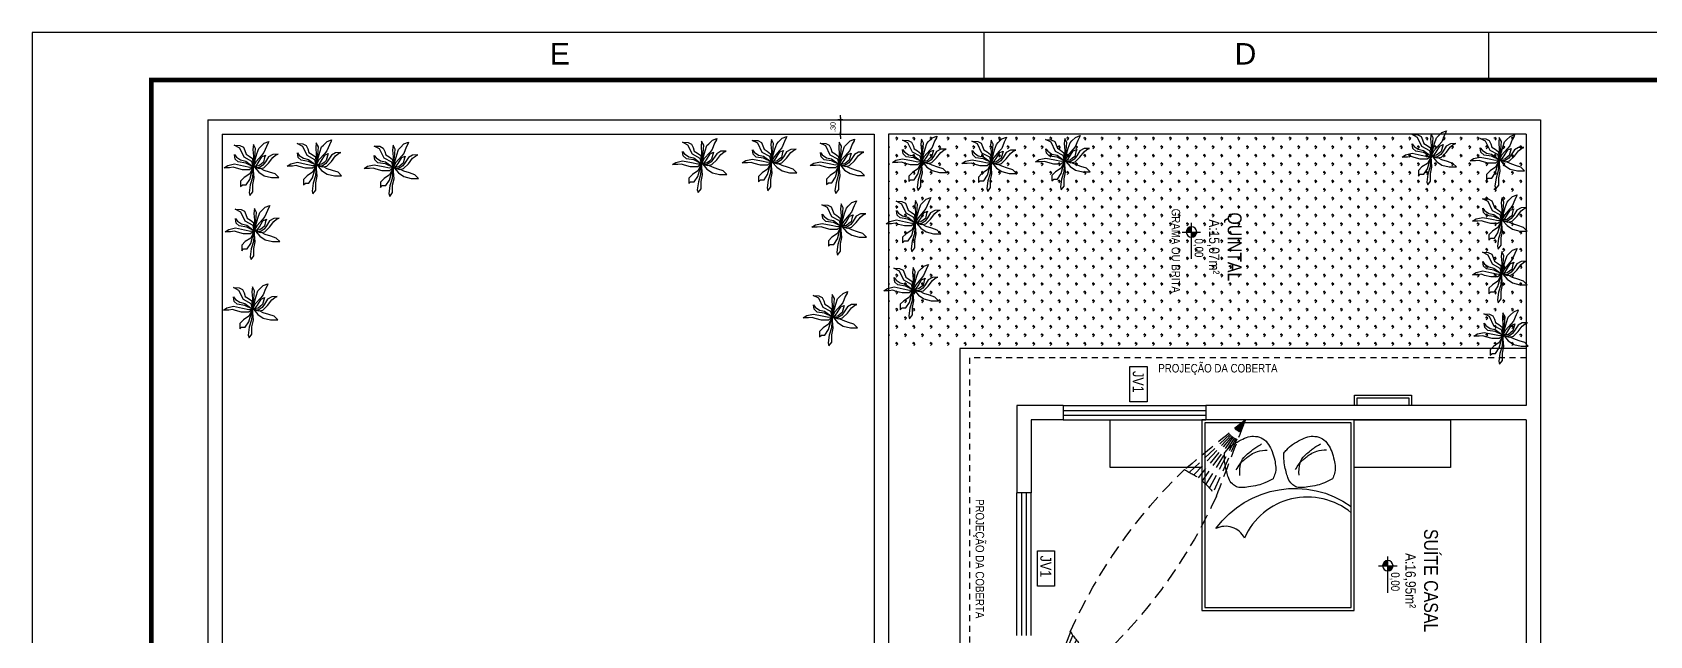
# Model space of a CAD drawing. Header units: millimetres. Extents: x 2993 to 6523, y 1057 to 2221.
# Drawn here: x 2993.32 to 3027.29, y 1163.29 to 1175.96 of the extents above; entities that cross this region are included whole.
import ezdxf
from ezdxf.enums import TextEntityAlignment as Align

# ---------------------------------------------------------------- set-up
doc = ezdxf.new("R2010")
doc.units = ezdxf.units.MM
doc.linetypes.add('HIDDEN2', pattern=[0.1875, 0.125, -0.0625])
for name, color, linetype in [('AR-MOB', 252, 'Continuous'), ('COTA', 7, 'Continuous'), ('DIVERSOS', 1, 'Continuous'), ('E-txt-g', 3, 'Continuous'), ("PRANCHA - PROJETU'S", 7, 'Continuous')]:
    doc.layers.add(name, color=color, linetype=linetype)
doc.layers.add('E-Txt-W', color=7, linetype='Continuous', lineweight=20)
doc.styles.add('ARIAL', font='arial.ttf', dxfattribs={"height": 2})
doc.styles.add('F2', font='ARIALN.TTF')
doc.styles.add('REG60', font='romans.shx', dxfattribs={"width": 0.8, "height": 0.15})
doc.styles.add('REG80', font='romans.shx', dxfattribs={"width": 0.8, "height": 0.2})
doc.dimstyles.new('ARQUITETURA', dxfattribs={"dimtxt": 0.11, "dimasz": 0.05, "dimexe": 0.1, "dimexo": 0, "dimgap": 0.1, "dimtad": 1, "dimzin": 5, "dimdsep": 46, "dimtxsty": 'F2', "dimblk": 'COTA', "dimcen": 0, "dimse1": 1, "dimse2": 1, "dimadec": 0, "dimazin": 0, "dimtfac": 2, "dimtix": 1, "dimtmove": 2, "dimatfit": 3, "dimldrblk": 'COTA', "dimfxl": 1, "dimtolj": 1, "dimtzin": 5, "dimarcsym": 0})

# ---------------------------------------------------------------- blocks, each defined once
blk = doc.blocks.new('ADFSGASDFG')
at = {"layer": "PRANCHA - PROJETU'S", "color": 1}
for p, q in [((360.678, 107.346), (276.578, 107.346)), ((276.578, 107.346), (276.578, 47.946)), ((296.578, 106.346), (296.578, 107.346)), ((307.178, 106.346), (307.178, 107.346))]:
    blk.add_line(p, q, dxfattribs=at)
at = {"layer": "PRANCHA - PROJETU'S", "color": 4, "const_width": 0.1}
blk.add_lwpolyline([(279.078, 106.346), (359.678, 106.346), (359.678, 48.946), (279.078, 48.946)], close=True, dxfattribs=at)
at = {"layer": "PRANCHA - PROJETU'S", "color": 50, "linetype": 'Continuous', "style": 'ARIAL'}
for s, p in [('E', (287.661, 106.896)), ('D', (302.065, 106.896))]:
    blk.add_text(s, height=0.45, dxfattribs=at).set_placement(p, align=Align.MIDDLE)
blk = doc.blocks.new('COTA')
at = {"layer": 'COTA'}
for p, q in [((-1, 0), (1, 0)), ((0, 1), (0, -1))]:
    blk.add_line(p, q, dxfattribs=at)
at = {"layer": 'COTA', "const_width": 0.5}
blk.add_lwpolyline([(-0.25, 0, 1), (0.25, 0, 1)], format="xyb", close=True, dxfattribs=at)
blk = doc.blocks.new('*D150')
at = {"layer": 'AR-MOB', "color": 0, "lineweight": -2}
for p, q in [((3010.293, 1174.173), (3010.293, 1174.223)), ((3010.293, 1174.123), (3010.293, 1173.823)), ((3010.293, 1173.773), (3010.293, 1173.723))]:
    blk.add_line(p, q, dxfattribs=at)
at = {"layer": 'DEFPOINTS', "color": 0}
for p in [(3010.767, 1174.123), (3010.293, 1173.823), (3011.067, 1173.823)]:
    blk.add_point(p, dxfattribs=at)
at = {"layer": 'AR-MOB', "color": 0, "lineweight": -2, "xscale": 0.05, "yscale": 0.05, "zscale": 0.05}
for p, rotation in [((3010.293, 1174.123), 270), ((3010.293, 1173.823), 90)]:
    blk.add_blockref('COTA', p, dxfattribs=dict(at, rotation=rotation))
at = {"layer": 'AR-MOB', "color": 0, "insert": (3010.137, 1173.973), "char_height": 0.11, "attachment_point": 5, "rotation": 90, "style": 'F2'}
blk.add_mtext('\\A1;.30', dxfattribs=at)
blk = doc.blocks.new('REDE-flat-1')
at = {"color": 8, "linetype": 'HIDDEN2'}
for p, q in [((0, 0), (-0.705, 0.062)), ((0, 0), (-0.688, 0.014)), ((-3.104, -0.347), (-2.419, -0.081)), ((-3.104, -0.347), (-2.442, -0.14)), ((0, 0), (-0.674, -0.031)), ((0, 0), (-0.663, -0.075)), ((0, 0), (-0.657, -0.119)), ((0, 0), (-0.653, -0.165)), ((0, 0), (-0.652, -0.211)), ((-3.104, -0.347), (-2.458, -0.191)), ((-3.104, -0.347), (-2.467, -0.238)), ((-3.104, -0.347), (-2.469, -0.281)), ((-3.104, -0.347), (-2.462, -0.324)), ((-3.104, -0.347), (-2.448, -0.367)), ((-3.104, -0.347), (-2.428, -0.413))]:
    blk.add_line(p, q, dxfattribs=at)
blk.add_lwpolyline([(-2.41, -0.45), (-3.104, -0.347), (-2.419, -0.081)], dxfattribs=at)
for centre, radius, start, end in [((-1.073, -4.539), 4.656, 85.673, 106.8028), ((-2.019, 4.147), 4.614, 265.142, 287.2335)]:
    blk.add_arc(centre, radius, start, end, dxfattribs=at)
blk.add_open_spline([(-0.652, -0.26), (-0.652, -0.2), (-0.651, -0.074), (-0.697, 0.042), (-0.722, 0.103), (-0.722, 0.104), (-0.722, 0.104), (-0.722, 0.104)], degree=3, knots=[0, 0, 0, 0, 0.1780514, 0.3725016, 0.3725016, 0.3725016, 0.3740121, 0.3740121, 0.3740121, 0.3740121], dxfattribs=at)
for points in [[(-0.722, 0.103), (-0.722, 0.104), (-0.722, 0.104), (-0.722, 0.104)], [(-0.722, 0.104), (-0.481, 0.07), (-0.241, 0.035), (0, 0)], [(0, 0), (-0.217, -0.087), (-0.435, -0.173), (-0.652, -0.26)]]:
    blk.add_open_spline(points, degree=3, dxfattribs=at)
blk.add_spline([(-2.41, -0.45), (-2.469, -0.28), (-2.419, -0.081)], degree=3, dxfattribs=at)
blk = doc.blocks.new('TXT-AMB75')
at = {"layer": 'E-txt-g', "style": 'REG80', "width": 0.8, "flags": 8}
blk.add_attdef('TXT', text='', height=0.2, dxfattribs=at).set_placement((0.005, 0.296), align=Align.CENTER)
at = {"layer": 'E-Txt-W', "style": 'REG60', "width": 0.8, "flags": 8}
blk.add_attdef('TXT', text='', height=0.15, dxfattribs=at).set_placement((0.005, 0.027), align=Align.CENTER)
blk = doc.blocks.new('NIVEL')
at = {"layer": 'DIVERSOS'}
h = blk.add_hatch(color=7, dxfattribs=at)
h.paths.add_polyline_path([(0, 0.137, 0.414214), (-0.137, 0), (0, 0)])
h.paths.add_polyline_path([(0, 0), (0, -0.137, 0.414214), (0.137, 0)])
at = {"layer": 'DIVERSOS', "color": 7}
for p, q in [((0.709, 0), (-0.242, 0)), ((0, 0.242), (0, -0.242))]:
    blk.add_line(p, q, dxfattribs=at)
blk.add_circle((0, 0), 0.137, dxfattribs=at)
blk = doc.blocks.new('vegetação01')
at = {"color": 8}
for p, q in [((-0.22, 0.152), (-0.25, 0.21)), ((-0.25, 0.21), (-0.247, 0.15)), ((-0.105, 0.201), (-0.152, 0.208)), ((-0.152, 0.208), (-0.126, 0.188)), ((-0.126, 0.188), (-0.096, 0.144)), ((-0.075, 0.169), (-0.105, 0.201)), ((-0.038, 0.278), (-0.054, 0.208)), ((-0.054, 0.208), (-0.035, 0.114)), ((-0.014, 0.315), (-0.038, 0.278)), ((-0.019, 0.22), (-0.014, 0.259)), ((-0.008, 0.188), (-0.019, 0.22)), ((-0.014, 0.259), (-0.014, 0.315)), ((0.009, 0.124), (-0.008, 0.188)), ((-0.259, 0.009), (-0.206, 0.015)), ((-0.217, -0.013), (-0.259, 0.009)), ((-0.247, 0.15), (-0.229, 0.114)), ((-0.229, 0.114), (-0.194, 0.098)), ((-0.124, 0.105), (-0.22, 0.152)), ((-0.206, 0.015), (-0.135, 0.009)), ((-0.194, 0.098), (-0.157, 0.086)), ((-0.024, 0.01), (-0.158, -0.028)), ((-0.157, 0.086), (-0.136, 0.052)), ((-0.136, 0.052), (-0.11, 0.017)), ((-0.135, 0.009), (-0.024, 0.01)), ((-0.024, 0.01), (-0.133, -0.006)), ((-0.08, 0.024), (-0.124, 0.105)), ((-0.11, 0.017), (-0.024, 0.01)), ((-0.096, 0.144), (-0.084, 0.09)), ((-0.084, 0.09), (-0.024, 0.01)), ((-0.024, 0.01), (-0.08, 0.024)), ((-0.078, -0.019), (-0.024, 0.01)), ((-0.063, 0.09), (-0.075, 0.169)), ((-0.024, 0.01), (-0.063, 0.09)), ((-0.024, 0.01), (-0.038, -0.023)), ((-0.035, 0.114), (-0.021, 0.047)), ((-0.033, -0.049), (-0.024, 0.01)), ((-0.024, 0.01), (0.009, 0.049)), ((-0.024, 0.01), (0.052, 0.048)), ((0.109, 0.048), (-0.024, 0.01)), ((-0.021, 0.047), (-0.024, 0.01)), ((-0.024, 0.01), (0.09, 0.019)), ((-0.024, 0.01), (-0.005, -0.056)), ((0.093, 0), (-0.024, 0.01)), ((0.009, 0.049), (0.009, 0.124)), ((0.052, 0.048), (0.09, 0.105)), ((0.09, 0.105), (0.128, 0.143)), ((0.09, 0.019), (0.167, 0.043)), ((0.162, 0.015), (0.093, 0)), ((0.166, 0.086), (0.109, 0.048)), ((0.128, 0.143), (0.185, 0.143)), ((0.239, 0.015), (0.162, 0.015)), ((0.185, 0.143), (0.166, 0.124)), ((0.166, 0.124), (0.166, 0.086)), ((0.167, 0.043), (0.249, 0.054)), ((0.279, 0.045), (0.239, 0.015)), ((0.249, 0.054), (0.279, 0.045)), ((-0.272, -0.104), (-0.29, -0.152)), ((-0.29, -0.152), (-0.275, -0.147)), ((-0.275, -0.147), (-0.238, -0.128)), ((-0.234, -0.066), (-0.272, -0.104)), ((-0.238, -0.128), (-0.173, -0.102)), ((-0.215, -0.047), (-0.234, -0.066)), ((-0.133, -0.006), (-0.217, -0.013)), ((-0.158, -0.028), (-0.215, -0.047)), ((-0.173, -0.102), (-0.143, -0.077)), ((-0.154, -0.194), (-0.129, -0.15)), ((-0.129, -0.081), (-0.145, -0.117)), ((-0.145, -0.117), (-0.121, -0.109)), ((-0.143, -0.077), (-0.078, -0.019)), ((-0.066, -0.043), (-0.129, -0.081)), ((-0.129, -0.15), (-0.077, -0.117)), ((-0.121, -0.109), (-0.071, -0.096)), ((-0.063, -0.15), (-0.121, -0.194)), ((-0.077, -0.117), (-0.042, -0.092)), ((-0.071, -0.096), (-0.052, -0.073)), ((-0.038, -0.023), (-0.066, -0.043)), ((-0.014, -0.1), (-0.063, -0.15)), ((-0.052, -0.073), (-0.033, -0.049)), ((-0.042, -0.092), (-0.014, -0.051)), ((-0.014, -0.051), (-0.019, -0.004)), ((-0.019, -0.004), (0.033, -0.047)), ((-0.005, -0.056), (-0.014, -0.1)), ((0.014, -0.104), (-0.005, -0.066)), ((0.033, -0.162), (0.014, -0.104)), ((0.033, -0.047), (0.071, -0.104)), ((0.052, -0.219), (0.033, -0.162)), ((0.071, -0.104), (0.09, -0.181)), ((-0.156, -0.25), (-0.154, -0.194)), ((-0.145, -0.224), (-0.156, -0.25)), ((-0.121, -0.194), (-0.145, -0.224)), ((0.09, -0.257), (0.052, -0.219)), ((0.09, -0.181), (0.09, -0.257))]:
    blk.add_line(p, q, dxfattribs=at)

msp = doc.modelspace()

# ---------------------------------------------------------------- hatches: boundary and pattern name
at = {"layer": 'AR-MOB'}
h = msp.add_hatch(dxfattribs=at)
h.set_pattern_fill('GRASS', color=256, scale=0.01, angle=90, style=0)
h.set_pattern_definition([(180, (998.30729, 11696.25437), (-0.179605, -0.179605), [0.047625, -0.311585]), (135, (998.30729, 11696.25437), (-0.1796051224, -0.1796051224), [0.047625, -0.206375]), (225, (998.30729, 11696.25437), (0.1796051224, -0.1796051224), [0.047625, -0.206375])])
h.paths.add_polyline_path([(3024.703, 1169.323), (3024.703, 1173.823), (3011.303, 1173.823), (3011.303, 1169.323), (3012.803, 1169.323)])
h.paths.add_polyline_path([(3017.669, 1171.658, -1), (3017.669, 1171.877, -1)], flags=16)
h.paths.add_polyline_path([(3017.929, 1172.1), (3017.929, 1170.812), (3018.324, 1170.812), (3018.324, 1172.1)], flags=24)
h.paths.add_polyline_path([(3018.328, 1172.26), (3018.328, 1170.652), (3018.808, 1170.652), (3018.808, 1172.26)], flags=24)
h.paths.add_polyline_path([(3023.513, 1174.231), (3023.513, 1173.729), (3024.012, 1173.729), (3024.012, 1174.231)], flags=9)
h.paths.add_polyline_path([(3023.513, 1171.899), (3023.513, 1171.243), (3024.012, 1171.243), (3024.012, 1171.899)], flags=24)
h.paths.add_polyline_path([(3017.202, 1172.305), (3017.202, 1170.443), (3017.479, 1170.443), (3017.479, 1172.305)], flags=24)
h.paths.add_polyline_path([(3017.649, 1171.685), (3017.649, 1171.181), (3017.971, 1171.181), (3017.971, 1171.685)], flags=24)

# ---------------------------------------------------------------- linework, layer by layer
at = {"layer": 'AR-MOB', "linetype": 'Continuous'}
for p, q in [((2997.003, 1174.123), (3025.003, 1174.123)), ((2997.003, 1174.123), (2997.003, 1124.123)), ((2997.003, 1174.123), (2997.003, 1124.123)), ((3025.003, 1174.123), (3025.003, 1124.123)), ((2997.303, 1173.823), (3011.003, 1173.823)), ((2997.303, 1173.823), (2997.303, 1168.123)), ((2997.303, 1173.823), (2997.303, 1124.423)), ((3011.003, 1173.823), (3011.003, 1153.123)), ((3011.003, 1173.823), (3011.003, 1153.123)), ((3011.303, 1173.823), (3011.303, 1153.123)), ((3024.703, 1173.823), (3011.303, 1173.823)), ((3024.703, 1173.823), (3024.703, 1168.123)), ((3024.703, 1173.823), (3024.703, 1168.123)), ((3025.003, 1173.823), (3025.003, 1124.423)), ((3012.803, 1169.323), (3012.803, 1158.511)), ((3024.703, 1169.323), (3012.803, 1169.323)), ((3014.003, 1168.123), (3014.003, 1166.292)), ((3014.97, 1168.123), (3014.003, 1168.123)), ((3014.303, 1167.823), (3014.303, 1166.292)), ((3014.97, 1167.823), (3014.303, 1167.823)), ((3014.97, 1168.123), (3014.97, 1167.823)), ((3024.703, 1168.123), (3017.97, 1168.123)), ((3017.97, 1168.123), (3017.97, 1167.823)), ((3024.703, 1167.823), (3017.97, 1167.823)), ((3024.703, 1167.823), (3024.703, 1159.123)), ((3024.703, 1167.823), (3024.703, 1159.123)), ((3014.303, 1166.292), (3014.003, 1166.292))]:
    msp.add_line(p, q, dxfattribs=at)
at = {"layer": 'AR-MOB', "linetype": 'HIDDEN2'}
for p, q in [((3013.003, 1169.123), (3013.003, 1161.823)), ((3024.703, 1169.123), (3013.003, 1169.123))]:
    msp.add_line(p, q, dxfattribs=at)
at = {"layer": 'AR-MOB'}
for p, q in [((3014.97, 1168.123), (3017.97, 1168.123)), ((3014.97, 1168.023), (3017.97, 1168.023)), ((3014.97, 1167.923), (3017.97, 1167.923)), ((3014.97, 1167.823), (3017.97, 1167.823)), ((3014.003, 1163.292), (3014.003, 1166.292)), ((3014.103, 1163.292), (3014.103, 1166.292)), ((3014.203, 1163.292), (3014.203, 1166.292)), ((3014.303, 1163.292), (3014.303, 1166.292))]:
    msp.add_line(p, q, dxfattribs=at)
for points in [[(3016.735, 1168.946), (3016.735, 1168.204), (3016.374, 1168.204), (3016.374, 1168.946)], [(3021.152, 1168.123), (3021.152, 1168.283), (3022.232, 1168.283), (3022.232, 1168.123)], [(3015.962, 1166.823), (3015.962, 1167.823), (3017.889, 1167.823), (3017.889, 1166.823)], [(3021.087, 1167.823), (3017.889, 1167.823), (3017.889, 1163.823), (3021.087, 1163.823)], [(3021.087, 1166.823), (3021.087, 1167.823), (3023.111, 1167.823), (3023.111, 1166.823)], [(3021.027, 1167.763), (3017.949, 1167.763), (3017.949, 1163.883), (3021.027, 1163.883)], [(3014.792, 1165.07), (3014.792, 1164.329), (3014.432, 1164.329), (3014.432, 1165.07)]]:
    msp.add_lwpolyline(points, close=True, dxfattribs=at)
msp.add_lwpolyline([(3021.092, 1168.123), (3021.092, 1168.343), (3022.292, 1168.343), (3022.292, 1168.123)], dxfattribs=at)
for points in [[(3018.612, 1166.415, -0.040453), (3018.53, 1166.477, -0.121269), (3018.453, 1166.589, -0.020937), (3018.418, 1166.695, -0.015911), (3018.383, 1166.837, -0.04249), (3018.362, 1167.002, -0.020654), (3018.362, 1167.125, -0.022056), (3018.42, 1167.197, -0.064376), (3018.545, 1167.307, -0.03352), (3018.711, 1167.404, -0.039598), (3018.862, 1167.464, -0.109626), (3019.012, 1167.476, -0.257026), (3019.286, 1167.308, -0.075208), (3019.367, 1167.156, -0.030275), (3019.417, 1166.979, -0.036967), (3019.439, 1166.83, -0.089016), (3019.425, 1166.696, -0.036988), (3019.384, 1166.588, -0.030345), (3019.212, 1166.5, -0.04596), (3019.064, 1166.452, -0.01901), (3018.867, 1166.415, -0.025886), (3018.721, 1166.401, -0.088683), (3018.609, 1166.416, -0.020726)], [(3019.861, 1166.415, -0.040453), (3019.778, 1166.477, -0.121269), (3019.702, 1166.589, -0.020937), (3019.667, 1166.695, -0.015911), (3019.632, 1166.837, -0.04249), (3019.611, 1167.002, -0.020654), (3019.611, 1167.125, -0.022056), (3019.669, 1167.197, -0.064376), (3019.794, 1167.307, -0.03352), (3019.96, 1167.404, -0.039598), (3020.111, 1167.464, -0.109626), (3020.261, 1167.476, -0.257026), (3020.534, 1167.308, -0.075208), (3020.616, 1167.156, -0.030275), (3020.666, 1166.979, -0.036967), (3020.688, 1166.83, -0.089016), (3020.674, 1166.696, -0.036988), (3020.633, 1166.588, -0.030345), (3020.461, 1166.5, -0.04596), (3020.313, 1166.452, -0.01901), (3020.116, 1166.415, -0.025886), (3019.97, 1166.401, -0.088683), (3019.858, 1166.416, -0.020726)], [(3018.61, 1166.772, -0.040593), (3018.691, 1166.899, -0.055645), (3018.766, 1166.979, -0.015363), (3018.835, 1167.034, -0.01263), (3018.922, 1167.096, -0.082628), (3019.059, 1167.159, -0.061291), (3019.26, 1167.187)], [(3018.688, 1166.655, -0.103492), (3018.706, 1166.912, -0.14369), (3018.805, 1167.07, -0.007817), (3018.894, 1167.147, -0.010698), (3018.961, 1167.2, -0.020146), (3019.039, 1167.255, -0.015912), (3019.143, 1167.317)], [(3019.855, 1166.778, -0.040593), (3019.936, 1166.905, -0.055645), (3020.011, 1166.986, -0.015363), (3020.08, 1167.04, -0.01263), (3020.167, 1167.102, -0.082628), (3020.304, 1167.165, -0.061291), (3020.505, 1167.193)], [(3019.933, 1166.661, -0.103492), (3019.951, 1166.918, -0.14369), (3020.05, 1167.076, -0.007817), (3020.139, 1167.153, -0.010698), (3020.206, 1167.206, -0.020146), (3020.284, 1167.261, -0.015912), (3020.388, 1167.323)], [(3021.027, 1165.872, 0.497), (3018.784, 1165.341, 0.414214), (3018.184, 1165.541, -0.410343), (3021.027, 1166.006)]]:
    msp.add_lwpolyline(points, format="xyb", dxfattribs=at)

# ---------------------------------------------------------------- block references
for name, p, xscale, yscale, zscale, rotation in [('vegetação01', (2997.979, 1173.091), -2, 2, 2, 90), ('vegetação01', (2999.301, 1173.126), -2, 2, 2, 90), ('vegetação01', (3000.917, 1173.074), -2, 2, 2, 90), ('vegetação01', (3007.395, 1173.155), -2, 2, 2, 90), ('vegetação01', (3008.861, 1173.193), -2, 2, 2, 90), ('vegetação01', (3010.288, 1173.136), -2, 2, 2, 90), ('vegetação01', (3012.015, 1173.199), -2, 2, 2, 90), ('vegetação01', (3013.478, 1173.178), -2, 2, 2, 90), ('vegetação01', (3015.024, 1173.212), -2, 2, 2, 90), ('vegetação01', (3022.722, 1173.314), -2, 2, 2, 90), ('vegetação01', (3024.153, 1173.233), -2, 2, 2, 90), ('vegetação01', (2998.001, 1171.746), -2, 2, 2, 90), ('vegetação01', (3010.326, 1171.841), -2, 2, 2, 90), ('vegetação01', (3011.887, 1171.913), -2, 2, 2, 90), ('vegetação01', (3024.204, 1171.968), -2, 2, 2, 90), ('vegetação01', (3024.204, 1170.842), -2, 2, 2, 90), ('vegetação01', (3011.838, 1170.506), -2, 2, 2, 90), ('vegetação01', (2997.961, 1170.102), -2, 2, 2, 90), ('vegetação01', (3010.141, 1169.936), -2, 2, 2, 90), ('vegetação01', (3024.231, 1169.551), -2, 2, 2, 90), ('REDE-flat-1', (3018.804, 1167.825), -2.356236166191543, 2.356236166191542, 2.356236166191543, 241.0081730759468)]:
    msp.add_blockref(name, p, dxfattribs=dict(at, xscale=xscale, yscale=yscale, zscale=zscale, rotation=rotation))
at = {"layer": 'AR-MOB', "linetype": 'Continuous', "xscale": -0.7971733240954236, "yscale": 0.7971733240954236, "zscale": 0.7971733240954236, "rotation": 90}
for p in [(3017.669, 1171.768), (3021.794, 1164.759)]:
    msp.add_blockref('NIVEL', p, dxfattribs=at)
at = {"layer": 'AR-MOB'}
ref = msp.add_blockref('TXT-AMB75', (3017.999, 1171.464), dxfattribs=dict(at, xscale=1.458, yscale=1.458, zscale=1.458, rotation=270))
ref.add_attrib('TXT', 'QUINTAL', dxfattribs={"layer": 'E-txt-g', "color": 2, "height": 0.2916, "rotation": 270, "style": 'F2'}).set_placement((3018.431, 1171.456), align=Align.CENTER)
ref.add_attrib('TXT', 'A:15,07m²', dxfattribs={"layer": 'E-Txt-W', "height": 0.2187, "rotation": 270, "style": 'F2'}).set_placement((3018.038, 1171.456), align=Align.CENTER)
ref = msp.add_blockref('TXT-AMB75', (3022.124, 1164.455), dxfattribs=dict(at, xscale=1.458, yscale=1.458, zscale=1.458, rotation=270))
ref.add_attrib('TXT', 'SUÍTE CASAL', dxfattribs={"layer": 'E-txt-g', "color": 2, "height": 0.2916, "rotation": 270, "style": 'F2'}).set_placement((3022.556, 1164.447), align=Align.CENTER)
ref.add_attrib('TXT', 'A:16,95m²', dxfattribs={"layer": 'E-Txt-W', "height": 0.2187, "rotation": 270, "style": 'F2'}).set_placement((3022.163, 1164.447), align=Align.CENTER)
at = {"layer": "PRANCHA - PROJETU'S", "color": 1}
msp.add_blockref('ADFSGASDFG', (2716.739, 1068.614), dxfattribs=at)

# ---------------------------------------------------------------- texts
at = {"layer": 'AR-MOB', "linetype": 'Continuous', "style": 'F2'}
for s, height, p in [('GRAMA OU BRITA', 0.17812, (3017.43, 1172.258)), ('0,00', 0.1781, (3017.916, 1171.632)), ('JV1', 0.2308, (3016.667, 1168.849)), ('PROJEÇÃO DA COBERTA', 0.17812, (3013.312, 1166.16)), ('JV1', 0.2308, (3014.724, 1164.973)), ('0,00', 0.1781, (3022.041, 1164.623))]:
    msp.add_text(s, height=height, rotation=270, dxfattribs=at).set_placement(p, align=Align.TOP_LEFT)
msp.add_text('PROJEÇÃO DA COBERTA', height=0.17812, dxfattribs=at).set_placement((3016.972, 1168.997), align=Align.TOP_LEFT)

# ---------------------------------------------------------------- dimensions: what is measured, and where the dimension line sits
at = {"layer": 'AR-MOB'}
dim = msp.add_linear_dim(base=(3010.293, 1173.823), p1=(3010.767, 1174.123), p2=(3011.067, 1173.823), angle=270, dimstyle='ARQUITETURA', override={"dimfxl": 0.06, "dimfxlon": 1}, dxfattribs=at)
dim.commit()
dim.dimension.update_dxf_attribs({"geometry": '*D150', "text_midpoint": (3010.137, 1173.973)})

doc.saveas('drawing.dxf')
